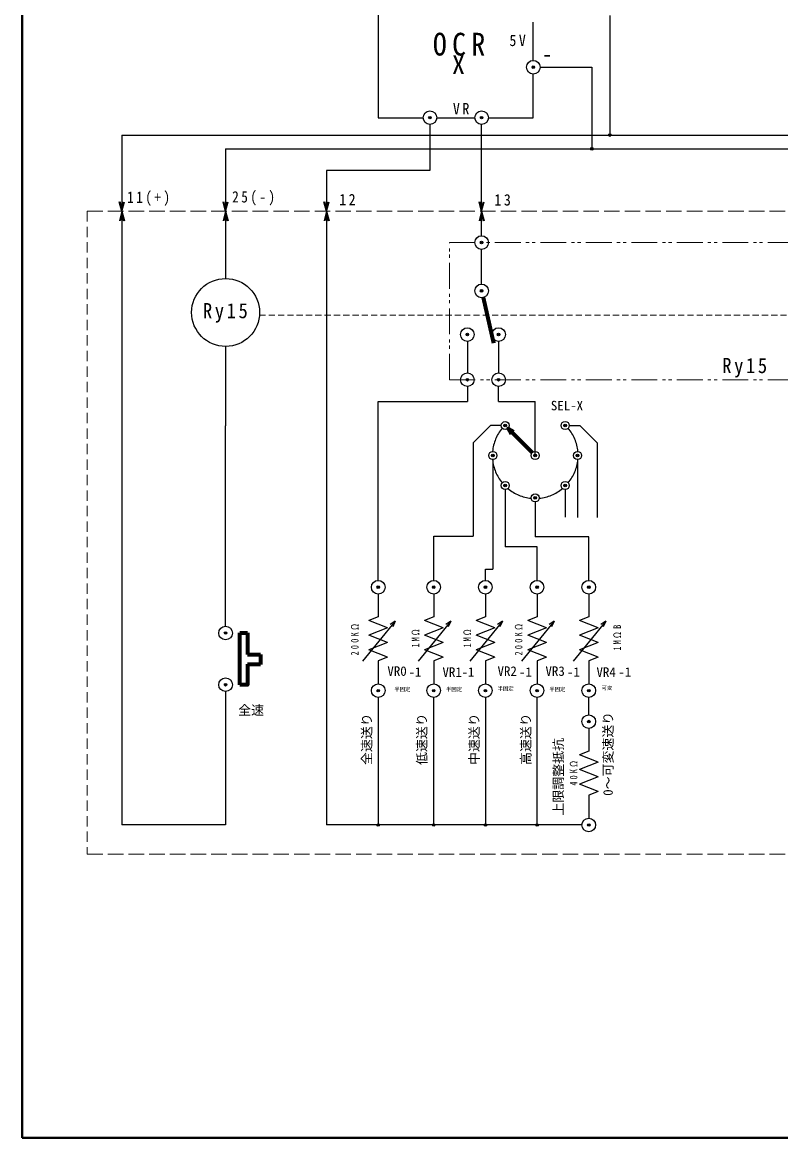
# Model space of a CAD drawing. Units: millimetres on the paper. Extents: x -288 to 1485, y -698 to 177.
# Drawn here: x 316.8 to 463.5, y -213.9 to 1.8 of the extents above; entities that cross this region are included whole.
import ezdxf
from ezdxf.enums import TextEntityAlignment as Align

# ---------------------------------------------------------------- set-up
doc = ezdxf.new("R2010")
doc.units = ezdxf.units.MM
doc.header["$PDMODE"] = 32
doc.header["$PDSIZE"] = 0.5
for name, pattern in [('CHAIN1', [8, 5, -1, 1, -1]), ('DASHED1', [1.8, 1.2, -0.6]), ('DASHED2', [3, 2, -1]), ('DASHED3', [4, 3, -1]), ('DOUBLE_CHAIN1', [8.8, 5, -1, 0.6, -0.6, 0.6, -1])]:
    doc.linetypes.add(name, pattern=pattern)
for name, color, linetype, lineweight in [('0-1_外形1', 3, 'Continuous', 25), ('0-7_極太線外形', 3, 'Continuous', 25), ('0-8_陰線', 4, 'DASHED1', 9), ('0-9_中心線', 3, 'Continuous', 25), ('0-A_寸法文字', 1, 'Continuous', 9), ('0-F', 3, 'Continuous', 25)]:
    doc.layers.add(name, color=color, linetype=linetype, lineweight=lineweight)
doc.styles.add('ＭＳ ゴシック', font='')
doc.styles.get('ＭＳ ゴシック').set_extended_font_data('MS Gothic')

msp = doc.modelspace()

# ---------------------------------------------------------------- linework, layer by layer
at = {"layer": '0-1_外形1', "color": 5, "lineweight": 40}
for p, q in [((316.794, 165.036), (316.794, -213.946)), ((316.794, -213.946), (861.169, -213.946))]:
    msp.add_line(p, q, dxfattribs=at)
at = {"layer": '0-1_外形1'}
for p, q in [((430.449, 3.116), (430.449, -20.01)), ((416.974, -6.884), (426.996, -6.884)), ((426.996, -6.884), (426.996, -22.674)), ((405.66, -39.491), (405.66, -17.96)), ((336.061, -20.01), (683.396, -20.01)), ((336.061, -20.01), (336.061, -153.462)), ((356.124, -22.674), (689.166, -22.674)), ((356.124, -22.674), (356.124, -47.752)), ((375.66, -26.884), (375.66, -71.673)), ((336.061, -34.764), (335.561, -32.898)), ((336.061, -34.141), (335.728, -32.898)), ((336.061, -34.141), (336.394, -32.898)), ((336.061, -34.764), (336.561, -32.898)), ((356.124, -34.764), (355.624, -32.898)), ((356.124, -34.141), (355.791, -32.898)), ((356.124, -34.141), (356.457, -32.898)), ((356.124, -34.764), (356.624, -32.898)), ((375.66, -34.764), (375.16, -32.898)), ((375.66, -34.141), (375.327, -32.898)), ((375.66, -34.141), (375.993, -32.898)), ((375.66, -34.764), (376.16, -32.898)), ((405.66, -34.764), (405.16, -32.898)), ((405.66, -34.141), (405.327, -32.898)), ((405.66, -34.141), (405.993, -32.898)), ((405.66, -34.764), (406.16, -32.898)), ((336.061, -34.744), (335.571, -36.574)), ((336.061, -35.417), (335.751, -36.574)), ((336.061, -34.744), (336.552, -36.574)), ((336.061, -35.417), (336.371, -36.574)), ((356.124, -34.744), (355.633, -36.574)), ((356.124, -35.417), (355.814, -36.574)), ((356.124, -34.744), (356.614, -36.574)), ((356.124, -35.417), (356.434, -36.574)), ((375.66, -34.744), (375.17, -36.574)), ((375.66, -35.417), (375.35, -36.574)), ((375.66, -34.744), (376.151, -36.574)), ((375.66, -35.417), (375.97, -36.574)), ((405.66, -34.744), (405.17, -36.574)), ((405.66, -35.417), (405.35, -36.574)), ((405.66, -34.744), (406.151, -36.574)), ((405.66, -35.417), (405.97, -36.574)), ((356.124, -60.893), (356.124, -76.222)), ((402.897, -68.645), (402.897, -71.541)), ((408.947, -71.541), (408.947, -68.645)), ((375.66, -71.673), (375.66, -153.462)), ((416.024, -81.995), (416.024, -71.541)), ((407.367, -76.201), (404.024, -79.544)), ((409.437, -76.201), (407.367, -76.201)), ((422.611, -76.201), (424.681, -76.201)), ((424.681, -76.201), (428.024, -79.544)), ((404.024, -79.544), (404.024, -97.598)), ((428.024, -79.544), (428.024, -93.995)), ((407.826, -82.787), (407.826, -104.005)), ((424.221, -82.78), (424.221, -93.996)), ((410.23, -88.582), (410.23, -99.632)), ((421.823, -88.578), (421.823, -93.926)), ((416.027, -90.981), (416.027, -97.693)), ((396.388, -97.598), (404.024, -97.598)), ((396.388, -106.158), (396.388, -97.598)), ((426.388, -97.693), (416.027, -97.693)), ((426.388, -106.158), (426.388, -97.693)), ((416.388, -99.632), (410.23, -99.632)), ((416.388, -106.158), (416.388, -99.632)), ((406.388, -104.005), (407.826, -104.005)), ((406.388, -106.158), (406.388, -104.005)), ((356.124, -127.644), (356.124, -153.462)), ((426.388, -132.148), (426.388, -128.785)), ((426.388, -134.775), (426.388, -139.208)), ((426.388, -139.208), (424.588, -139.917)), ((428.188, -141.335), (424.588, -139.917)), ((428.188, -141.335), (424.588, -142.753)), ((428.188, -144.171), (424.588, -142.753)), ((428.188, -144.171), (424.588, -145.589)), ((428.188, -147.006), (424.588, -145.589)), ((428.188, -147.006), (426.388, -147.715)), ((426.388, -147.715), (426.388, -152.148)), ((356.124, -153.462), (336.061, -153.462)), ((396.388, -153.462), (385.66, -153.462)), ((416.388, -153.462), (406.388, -153.462))]:
    msp.add_line(p, q, dxfattribs=at)
for points in [[(385.66, -128.785), (385.66, -153.462), (375.66, -153.462)], [(406.388, -128.785), (406.388, -153.462), (396.388, -153.462), (396.388, -128.785)], [(425.074, -153.462), (416.388, -153.462), (416.388, -128.785)]]:
    msp.add_lwpolyline(points, dxfattribs=at)
for centre, radius in [((356.124, -54.323), 6.571), ((426.388, -133.462), 1.314), ((426.388, -153.462), 1.314)]:
    msp.add_circle(centre, radius, dxfattribs=at)
at = {"layer": '0-1_外形1', "linetype": 'CHAIN1'}
for start, end in [(140.46301, 174.58202), (5.46301, 39.58202), (185.51418, 219.58202), (320.46301, 354.53046), (230.46301, 264.58202), (275.46301, 309.58202)]:
    msp.add_arc((416.024, -81.995), 8.291, start, end, dxfattribs=at)
at = {"layer": '0-1_外形1'}
for p in [(426.388, -133.462), (385.66, -153.462), (396.388, -153.462), (406.388, -153.462), (416.388, -153.462), (426.388, -153.462)]:
    msp.add_point(p, dxfattribs=at)
at = {"layer": '0-7_極太線外形', "color": 6, "lineweight": 70}
for p, q in [((405.953, -51.428), (407.978, -60.284)), ((410.783, -76.758), (411.822, -77.358)), ((358.889, -116.315), (360.35, -116.315)), ((358.889, -126.371), (358.889, -116.315)), ((360.35, -116.315), (360.35, -120.454)), ((360.35, -120.454), (362.881, -120.454)), ((362.881, -120.454), (362.881, -122.403)), ((360.35, -122.338), (362.881, -122.338))]:
    msp.add_line(p, q, dxfattribs=at)
at = {"layer": '0-7_極太線外形'}
for p, q in [((385.66, -108.785), (385.66, -113.218)), ((396.388, -108.785), (396.388, -113.218)), ((406.388, -108.785), (406.388, -113.218)), ((416.388, -108.785), (416.388, -113.218)), ((426.388, -108.785), (426.388, -113.218)), ((388.949, -114.006), (382.641, -121.799)), ((385.66, -113.218), (383.86, -113.927)), ((387.46, -115.345), (383.86, -113.927)), ((388.949, -114.006), (387.978, -114.711)), ((388.949, -114.006), (388.461, -115.102)), ((399.676, -114.006), (393.368, -121.799)), ((396.388, -113.218), (394.588, -113.927)), ((398.188, -115.345), (394.588, -113.927)), ((399.676, -114.006), (398.705, -114.711)), ((399.676, -114.006), (399.188, -115.102)), ((409.676, -114.006), (403.368, -121.799)), ((406.388, -113.218), (404.588, -113.927)), ((408.188, -115.345), (404.588, -113.927)), ((409.676, -114.006), (408.705, -114.711)), ((409.676, -114.006), (409.188, -115.102)), ((419.676, -114.006), (413.368, -121.799)), ((416.388, -113.218), (414.588, -113.927)), ((418.188, -115.345), (414.588, -113.927)), ((419.676, -114.006), (418.705, -114.711)), ((419.676, -114.006), (419.188, -115.102)), ((429.676, -114.006), (423.368, -121.799)), ((426.388, -113.218), (424.588, -113.927)), ((428.188, -115.345), (424.588, -113.927)), ((429.676, -114.006), (428.705, -114.711)), ((429.676, -114.006), (429.188, -115.102)), ((387.46, -115.345), (383.86, -116.763)), ((398.188, -115.345), (394.588, -116.763)), ((408.188, -115.345), (404.588, -116.763)), ((418.188, -115.345), (414.588, -116.763)), ((428.188, -115.345), (424.588, -116.763)), ((387.46, -118.18), (383.86, -116.763)), ((387.46, -118.18), (383.86, -119.598)), ((398.188, -118.18), (394.588, -116.763)), ((398.188, -118.18), (394.588, -119.598)), ((408.188, -118.18), (404.588, -116.763)), ((408.188, -118.18), (404.588, -119.598)), ((418.188, -118.18), (414.588, -116.763)), ((418.188, -118.18), (414.588, -119.598)), ((428.188, -118.18), (424.588, -116.763)), ((428.188, -118.18), (424.588, -119.598)), ((387.46, -121.016), (383.86, -119.598)), ((398.188, -121.016), (394.588, -119.598)), ((408.188, -121.016), (404.588, -119.598)), ((418.188, -121.016), (414.588, -119.598)), ((428.188, -121.016), (424.588, -119.598)), ((387.46, -121.016), (385.66, -121.725)), ((385.66, -121.725), (385.66, -126.158)), ((398.188, -121.016), (396.388, -121.725)), ((396.388, -121.725), (396.388, -126.158)), ((408.188, -121.016), (406.388, -121.725)), ((406.388, -121.725), (406.388, -126.158)), ((418.188, -121.016), (416.388, -121.725)), ((416.388, -121.725), (416.388, -126.158)), ((428.188, -121.016), (426.388, -121.725)), ((426.388, -121.725), (426.388, -126.158))]:
    msp.add_line(p, q, dxfattribs=at)
at = {"layer": '0-7_極太線外形', "color": 6, "lineweight": 70}
for points in [[(415.466, -81.438), (410.783, -76.758), (411.383, -77.797)], [(360.35, -122.338), (360.35, -126.371), (358.889, -126.371)]]:
    msp.add_lwpolyline(points, dxfattribs=at)
at = {"layer": '0-7_極太線外形'}
for centre, radius in [((415.66, -6.884), 1.314), ((395.66, -16.647), 1.314), ((405.66, -16.647), 1.314), ((405.66, -40.805), 1.314), ((405.66, -50.147), 1.314), ((402.897, -58.598), 1.314), ((408.947, -58.598), 1.314), ((402.897, -67.331), 1.314), ((408.947, -67.331), 1.314), ((410.225, -76.201), 0.788), ((421.818, -76.196), 0.788), ((407.826, -81.998), 0.788), ((416.024, -81.995), 0.788), ((424.221, -81.992), 0.788), ((410.23, -87.794), 0.788), ((421.823, -87.789), 0.788), ((416.027, -90.193), 0.788), ((385.66, -107.471), 1.314), ((396.388, -107.471), 1.314), ((406.388, -107.471), 1.314), ((416.388, -107.471), 1.314), ((426.388, -107.471), 1.314), ((356.124, -116.331), 1.314), ((356.124, -126.331), 1.314), ((385.66, -127.471), 1.314), ((396.388, -127.471), 1.314), ((406.388, -127.471), 1.314), ((416.388, -127.471), 1.314), ((426.388, -127.471), 1.314)]:
    msp.add_circle(centre, radius, dxfattribs=at)
at = {"layer": '0-8_陰線', "linetype": 'DASHED3'}
msp.add_line((329.362, -34.744), (704.828, -34.744), dxfattribs=at)
at = {"layer": '0-9_中心線', "color": 4, "linetype": 'DASHED2', "lineweight": 9}
msp.add_line((329.362, -34.744), (329.362, -159.123), dxfattribs=at)
at = {"layer": '0-9_中心線', "color": 4, "linetype": 'DOUBLE_CHAIN1', "lineweight": 9}
for p, q in [((399.434, -67.331), (399.434, -40.805)), ((399.434, -40.805), (515.741, -40.805)), ((399.434, -67.331), (515.741, -67.331))]:
    msp.add_line(p, q, dxfattribs=at)
at = {"layer": '0-9_中心線', "color": 4, "linetype": 'DASHED1', "lineweight": 9}
msp.add_line((362.673, -54.851), (508.244, -54.851), dxfattribs=at)
at = {"layer": '0-9_中心線', "color": 4, "linetype": 'DASHED3', "lineweight": 9}
msp.add_line((329.362, -159.123), (704.828, -159.123), dxfattribs=at)
at = {"layer": '0-F'}
for p, q in [((385.66, 13.116), (385.66, -16.647)), ((415.66, -5.571), (415.66, 1.802)), ((385.66, -16.647), (394.347, -16.647)), ((396.974, -16.647), (404.347, -16.647)), ((405.66, -48.833), (405.66, -42.156)), ((402.897, -59.912), (402.897, -66.018)), ((408.947, -59.912), (408.947, -66.018)), ((385.66, -71.541), (402.897, -71.541)), ((385.66, -106.158), (385.66, -71.541)), ((408.947, -71.541), (416.024, -71.541)), ((356.124, -115.017), (356.124, -76.222))]:
    msp.add_line(p, q, dxfattribs=at)
for points in [[(406.974, -16.647), (415.66, -16.647), (415.66, -8.198)], [(395.66, -17.96), (395.66, -26.884), (375.66, -26.884)]]:
    msp.add_lwpolyline(points, dxfattribs=at)
for p in [(415.66, -6.884), (395.66, -16.647), (405.66, -16.647), (430.449, -20.01), (426.996, -22.674), (405.66, -40.805), (405.66, -50.147), (402.897, -58.598), (408.947, -58.598), (402.897, -67.331), (408.947, -67.331), (410.225, -76.201), (421.818, -76.196), (407.826, -81.998), (416.024, -81.995), (424.221, -81.992), (410.23, -87.794), (421.823, -87.789), (416.027, -90.193), (385.66, -107.471), (396.388, -107.471), (406.388, -107.471), (416.388, -107.471), (426.388, -107.471), (356.124, -116.331), (356.124, -126.331), (385.66, -127.471), (396.388, -127.471), (406.388, -127.471), (416.388, -127.471), (426.388, -127.471)]:
    msp.add_point(p, dxfattribs=at)

# ---------------------------------------------------------------- texts
at = {"layer": '0-A_寸法文字', "color": 5, "style": 'ＭＳ ゴシック'}
msp.add_text('X', height=3.666, dxfattribs=at).set_placement((399.934, -9.321), align=Align.BOTTOM_LEFT)
at = {"layer": '0-A_寸法文字', "style": 'ＭＳ ゴシック'}
msp.add_text('-', height=2.933, dxfattribs=at).set_placement((417.347, -6.687), align=Align.BOTTOM_LEFT)
at = {"layer": '0-A_寸法文字', "color": 4, "style": 'ＭＳ ゴシック'}
for s, height, p in [('SEL-X', 1.833, (419.05, -73.8)), ('VR0', 1.833, (387.429, -125.159)), ('VR1', 1.833, (398.084, -125.356)), ('VR2', 1.833, (408.739, -125.159)), ('VR3', 1.833, (418.012, -125.159)), ('VR4', 1.833, (427.878, -125.356)), ('-1', 1.833, (391.507, -125.336)), ('-1', 1.833, (401.767, -125.336)), ('-1', 1.833, (412.875, -125.336)), ('-1', 1.833, (422.17, -125.336)), ('-1', 1.833, (432.109, -125.336)), ('半固定', 0.7331, (388.776, -127.792)), ('半固定', 0.7331, (398.773, -127.792)), ('半固定', 0.7331, (408.77, -127.66)), ('半固定', 0.7331, (418.767, -127.792)), ('可変', 0.7331, (428.909, -127.529)), ('全速', 1.833, (358.559, -132.71))]:
    msp.add_text(s, height=height, dxfattribs=at).set_placement(p, align=Align.BOTTOM_LEFT)
for s, p in [('全速送り', (384.901, -141.855)), ('低速送り', (395.559, -141.855)), ('中速送り', (405.687, -141.855)), ('高速送り', (415.684, -141.855)), ('0～可変速送り', (431.576, -147.815)), ('上限調整抵抗', (421.974, -151.629))]:
    msp.add_text(s, height=1.833, rotation=90, dxfattribs=at).set_placement(p, align=Align.BOTTOM_LEFT)
at = {"layer": '0-A_寸法文字', "color": 5, "insert": (396.229, -4.696), "char_height": 4.399, "attachment_point": 7, "style": 'ＭＳ ゴシック'}
msp.add_mtext('\\T1.38;\\W0.9;OCR', dxfattribs=at)
at = {"layer": '0-A_寸法文字', "attachment_point": 7, "style": 'ＭＳ ゴシック'}
for s, insert, char_height in [('\\T1.36;\\W0.9;5V', (411.033, -2.828), 2.199), ('\\T1.36;\\W0.9;VR', (400.105, -16.01), 2.199), ('\\T1.38;\\W0.85;11(+)', (337.085, -33.706), 2.199), ('\\T1.38;\\W0.85;25(-)', (357.404, -33.637), 2.199), ('\\T1.36;\\W0.9;12', (378.107, -33.589), 2.199), ('\\T1.36;\\W0.9;13', (408.134, -33.67), 2.199), ('\\T1.28;\\W0.9;Ry15', (351.731, -56.296), 2.933), ('\\T1.28;\\W0.9;Ry15', (452.207, -66.907), 2.933)]:
    msp.add_mtext(s, dxfattribs=dict(at, insert=insert, char_height=char_height))
at = {"layer": '0-A_寸法文字', "char_height": 1.466, "attachment_point": 7, "rotation": 90, "style": 'ＭＳ ゴシック'}
for s, insert in [('\\T1.57;\\W0.75;200KΩ', (381.869, -120.673)), ('\\T1.48;\\W0.75;1MΩ', (393.583, -119.112)), ('\\T1.48;\\W0.75;1MΩ', (403.604, -119.112)), ('\\T1.57;\\W0.75;200KΩ', (413.577, -120.673)), ('\\T1.5;\\W0.8;1MΩB', (432.609, -119.722)), ('\\T1.53;\\W0.75;40KΩ', (424.21, -145.841))]:
    msp.add_mtext(s, dxfattribs=dict(at, insert=insert))

doc.saveas('drawing.dxf')
